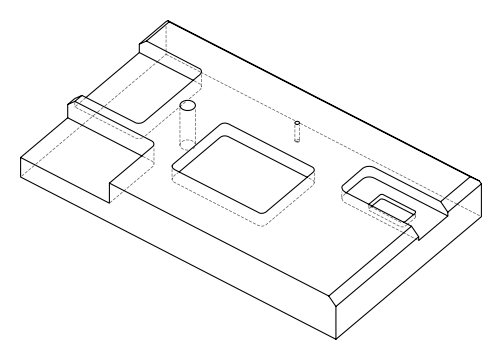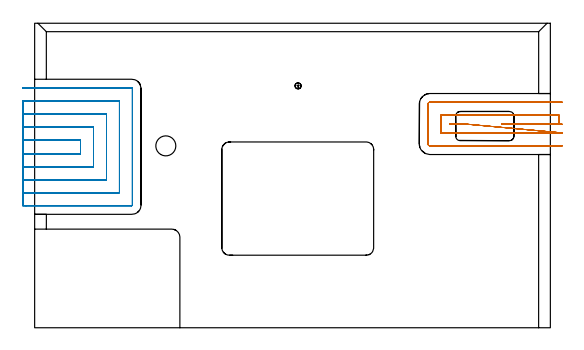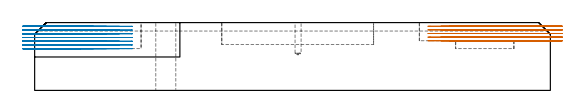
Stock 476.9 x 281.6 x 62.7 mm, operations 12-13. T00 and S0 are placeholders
(PLAN: 13 operations, 7 tool changes, 119.7 min)
(1 SPOT_DRILL | STEP1POCKET | NXT0321_9005460120000 | 0.03 min | 1 mm3)
(2 INDEXABLE_INSERT_DRILL_THROUGH_HOLE_FROM_SOLID | STEP1HOLE | NXT0302_008 | 0.27 min | 16819 mm3)
(3 DRILL_BLIND_HOLE_INTO_CENTER | STEP1POCKET | UGT0301_179 | 0.13 min | 698 mm3)
(4 AREA_MILL | FG_CHAMFER_SURFACE | UGT0205_001 | 0.69 min | 1519 mm3)
(5 AREA_MILL_1 | FG_CHAMFER_SURFACE_1 | UGT0205_001 | 5.38 min | 9692 mm3)
(6 AREA_MILL_2 | FG_CHAMFER_SURFACE_2 | UGT0205_001 | 1.83 min | 3388 mm3)
(7 AREA_MILL_3 | FG_CHAMFER_SURFACE_3 | UGT0205_001 | 11.35 min | 14253 mm3)
(8 AREA_MILL_4 | FG_CHAMFER_SURFACE_4 | UGT0205_001 | 2.25 min | 3911 mm3)
(9 MILL_CORNER_NOTCH_RECTANGULAR | CORNER_NOTCH_RECTANGULAR | NXT0201_011 | Follow Part, ap 3, ae 75% | 37.52 min | 388778 mm3)
(10 MILL_RECTANGULAR_POCKET | POCKET_RECTANGULAR_STRAIGHT | NXT0201_009 | Follow Part, ap 2, ae 75% | 6.67 min | 34671 mm3)
(11 MILL_RECTANGULAR_POCKET_1 | POCKET_RECTANGULAR_STRAIGHT_1 | NXT0201_011 | Follow Part, ap 3, ae 75% | 23.32 min | 297559 mm3)
(12 MILL_SLOT | SLOT_PARTIAL_RECTANGULAR | UGT0201_008 | Follow Part, ap 4, ae 75% | 7.96 min | 89293 mm3)
(13 MILL_SLOT_1 | SLOT_PARTIAL_RECTANGULAR_1 | UGT0201_008 | Follow Part, ap 4, ae 75% | 22.37 min | 294721 mm3)
(TOOL NXT0321_9005460120000 | NC Spot Drill, 142deg, 12mm, Carbide, Uncoated | D12 PA142 FL30 Z2)
(TOOL NXT0302_008 | Index. Insert Drill 18.5mm [880-D1850L25-05] | D18.5 PA176 FL93 Z2)
(TOOL UGT0301_179 | Twist Drill 5.6 mm | D5.6 PA118 FL55 Z2)
(TOOL UGT0205_001 | Chamfer Mill 20 x 3 x 45 deg. | D20 FL50 Z2)
(TOOL NXT0201_011 | ENDMILL 12mm [2P460-1200-NA 1630] | D12 FL38 Z6)
(TOOL NXT0201_009 | ENDMILL 8mm [2P460-0800-NA 1630] | D8 FL26 Z6)
(TOOL UGT0201_008 | End Mill 16 mm | D16 FL32 Z4)
(OP 12 MILL_SLOT)
G17 G21 G94 G90
T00 M6
G54
G17 G0 G90 X487.9 Y188.193 S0 M3
G43 Z72.7 H0
Z59.34
G94 G1 X484.9 Y188.2 F250.
X484.856 F500.
X435.2
X432.2 F250.
Y188.6
X435.2
X484.859 F500.
X484.9
Y196.6
X484.859
X375.7
Y180.2
X484.856
X484.9
X487.9 Y180.189 F250.
X400.4 Y188.2 F500.
X397.4 F250.
X383.7 F500.
Y188.6
X397.4
X400.4 F250.
G0 Z72.7
X487.859 Y208.6
Z59.34
G1 X484.859
X365.6 F500.
G3 X363.7 Y206.7 R1.9
G1 Y170.1
G3 X365.6 Y168.2 R1.9
G1 X484.856
X487.856 F250.
G0 X487.9 Y188.2 Z55.98
G1 X484.9
X435.2 F500.
X432.2 F250.
Y188.6
X435.2
X484.9 F500.
Y196.6
X375.7
Y180.2
X484.9
X487.9 F250.
X400.4 Y188.2 F500.
X397.4 F250.
X383.7 F500.
Y188.6
X397.4
X400.4 F250.
G0 Z72.7
X487.9 Y208.6
Z55.98
G1 X484.9
X365.6 F500.
G3 X363.7 Y206.7 R1.9
G1 Y170.1
G3 X365.6 Y168.2 R1.9
G1 X484.9
X487.9 F250.
G0 Y188.2 Z52.62
G1 X484.9
X435.2 F500.
X432.2 F250.
Y188.6
X435.2
X484.9 F500.
Y196.6
X375.7
Y180.2
X484.9
X487.9 F250.
X400.4 Y188.2 F500.
X397.4 F250.
X383.7 F500.
Y188.6
X397.4
X400.4 F250.
G0 Z72.7
X487.9 Y208.6
Z52.62
G1 X484.9
X365.6 F500.
G3 X363.7 Y206.7 R1.9
G1 Y170.1
G3 X365.6 Y168.2 R1.9
G1 X484.9
X487.9 F250.
G0 Y188.2 Z49.26
G1 X484.9
X435.2 F500.
X432.2 F250.
Y188.6
X435.2
X484.9 F500.
Y196.6
X375.7
Y180.2
X484.9
X487.9 F250.
X400.4 Y188.2 F500.
X397.4 F250.
X383.7 F500.
Y188.6
X397.4
X400.4 F250.
G0 Z72.7
X487.9 Y208.6
Z49.26
G1 X484.9
X365.6 F500.
G3 X363.7 Y206.7 R1.9
G1 Y170.1
G3 X365.6 Y168.2 R1.9
G1 X484.9
X487.9 F250.
G0 Y188.2 Z45.9
G1 X484.9
X435.2 F500.
X432.2 F250.
Y188.6
X435.2
X484.9 F500.
Y196.6
X375.7
Y180.2
X484.9
X487.9 F250.
X400.4 Y188.2 F500.
X397.4 F250.
X383.7 F500.
Y188.6
X397.4
X400.4 F250.
G0 Z72.7
X487.9 Y208.6
Z45.9
G1 X484.9
X365.6 F500.
G3 X363.7 Y206.7 R1.9
G1 Y170.1
G3 X365.6 Y168.2 R1.9
G1 X484.9
X487.9 F250.
G0 Z72.7
M5
M2
(OP 13 MILL_SLOT_1)
G17 G21 G94 G90
T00 M6
G54
G17 G0 G90 X-11. Y160.898 S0 M3
G43 Z72.7 H0
Z59.257
G94 G1 X-8. Y160.9 F250.
X-7.965 F500.
X42.4
Y173.8
X-7.964
X-8.
X-11. Y173.802 F250.
Y148.897
X-8. Y148.9
X-7.965 F500.
X54.4
Y185.8
X-7.964
X-8.
X-11. Y185.803 F250.
Y136.896
X-8. Y136.9
X-7.965 F500.
X66.4
Y197.8
X-7.964
X-8.
X-11. Y197.804 F250.
Y124.891
X-8. Y124.9
X-7.965 F500.
X78.4
Y209.8
X-7.964
X-8.
X-11. Y209.809 F250.
X-10.965 Y112.9
X-7.965
X89.8 F500.
G3 X90.4 Y113.5 R0.6
G1 Y221.2
G3 X89.8 Y221.8 R0.6
G1 X-7.964
X-10.964 F250.
G0 X-11. Y160.9 Z55.814
G1 X-8.
X42.4 F500.
Y173.8
X-8.
X-11. F250.
Y148.9
X-8.
X54.4 F500.
Y185.8
X-8.
X-11. F250.
Y136.9
X-8.
X66.4 F500.
Y197.8
X-8.
X-11. F250.
Y124.9
X-8.
X78.4 F500.
Y209.8
X-8.
X-11. F250.
Y112.9
X-8.
X89.8 F500.
G3 X90.4 Y113.5 R0.6
G1 Y221.2
G3 X89.8 Y221.8 R0.6
G1 X-8.
X-11. F250.
G0 Y160.9 Z52.371
G1 X-8.
X42.4 F500.
Y173.8
X-8.
X-11. F250.
Y148.9
X-8.
X54.4 F500.
Y185.8
X-8.
X-11. F250.
Y136.9
X-8.
X66.4 F500.
Y197.8
X-8.
X-11. F250.
Y124.9
X-8.
X78.4 F500.
Y209.8
X-8.
X-11. F250.
Y112.9
X-8.
X89.8 F500.
G3 X90.4 Y113.5 R0.6
G1 Y221.2
G3 X89.8 Y221.8 R0.6
G1 X-8.
X-11. F250.
G0 Y160.9 Z48.929
G1 X-8.
X42.4 F500.
Y173.8
X-8.
X-11. F250.
Y148.9
X-8.
X54.4 F500.
Y185.8
X-8.
X-11. F250.
Y136.9
X-8.
X66.4 F500.
Y197.8
X-8.
X-11. F250.
Y124.9
X-8.
X78.4 F500.
Y209.8
X-8.
X-11. F250.
Y112.9
X-8.
X89.8 F500.
G3 X90.4 Y113.5 R0.6
G1 Y221.2
G3 X89.8 Y221.8 R0.6
G1 X-8.
X-11. F250.
G0 Y160.9 Z45.486
G1 X-8.
X42.4 F500.
Y173.8
X-8.
X-11. F250.
Y148.9
X-8.
X54.4 F500.
Y185.8
X-8.
X-11. F250.
Y136.9
X-8.
X66.4 F500.
Y197.8
X-8.
X-11. F250.
Y124.9
X-8.
X78.4 F500.
Y209.8
X-8.
X-11. F250.
Y112.9
X-8.
X89.8 F500.
G3 X90.4 Y113.5 R0.6
G1 Y221.2
G3 X89.8 Y221.8 R0.6
G1 X-8.
X-11. F250.
G0 Y160.9 Z42.043
G1 X-8.
X42.4 F500.
Y173.8
X-8.
X-11. F250.
Y148.9
X-8.
X54.4 F500.
Y185.8
X-8.
X-11. F250.
Y136.9
X-8.
X66.4 F500.
Y197.8
X-8.
X-11. F250.
Y124.9
X-8.
X78.4 F500.
Y209.8
X-8.
X-11. F250.
Y112.9
X-8.
X89.8 F500.
G3 X90.4 Y113.5 R0.6
G1 Y221.2
G3 X89.8 Y221.8 R0.6
G1 X-8.
X-11. F250.
G0 Y160.9 Z38.6
G1 X-8.
X42.4 F500.
Y173.8
X-8.
X-11. F250.
Y148.9
X-8.
X54.4 F500.
Y185.8
X-8.
X-11. F250.
Y136.9
X-8.
X66.4 F500.
Y197.8
X-8.
X-11. F250.
Y124.9
X-8.
X78.4 F500.
Y209.8
X-8.
X-11. F250.
Y112.9
X-8.
X89.8 F500.
G3 X90.4 Y113.5 R0.6
G1 Y221.2
G3 X89.8 Y221.8 R0.6
G1 X-8.
X-11. F250.
G0 Z72.7
M5
M2
